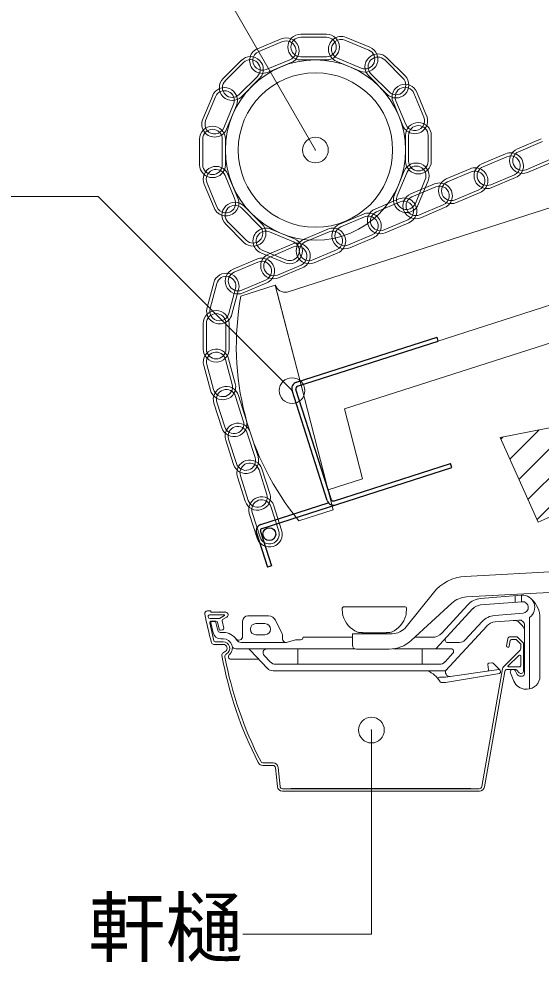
# Model space of a CAD drawing. Units: millimetres on the paper, with parts at other scales. Extents: x -210 to 210, y -148 to 150.
# Drawn here: x 56.72 to 77.01, y -28.47 to 8.17 of the extents above; entities that cross this region are included whole.
import ezdxf
from ezdxf.enums import TextEntityAlignment as Align

# ---------------------------------------------------------------- set-up
doc = ezdxf.new("R2010")
doc.units = ezdxf.units.MM
doc.header["$PDMODE"] = 32
doc.header["$PDSIZE"] = 1
for name, color, linetype, lineweight in [('0-0', 7, 'Continuous', 18), ('0-2', 5, 'Continuous', 9), ('0-4', 5, 'Continuous', 9), ('0-7', 5, 'Continuous', 9), ('0-8', 5, 'Continuous', 9), ('0-9', 2, 'Continuous', 25)]:
    doc.layers.add(name, color=color, linetype=linetype, lineweight=lineweight)
doc.styles.add('ＭＳ ゴシック', font='')
doc.styles.get('ＭＳ ゴシック').set_extended_font_data('MS Gothic')

msp = doc.modelspace()

# ---------------------------------------------------------------- linework, layer by layer
at = {"layer": '0-0'}
for p, q in [((74.065, -13.483), (80.582, -13.142)), ((74.116, -14.282), (81.396, -13.9)), ((71.764, -15.446), (72.827, -14.118)), ((74.658, -14.343), (76.251, -14.217)), ((76.002, -14.236), (76.002, -14.487)), ((76.251, -14.217), (76.251, -14.468)), ((71.957, -15.979), (73.542, -14.523)), ((73.147, -15.688), (74.165, -14.582)), ((74.658, -14.593), (76.271, -14.466)), ((64.043, -14.826), (64.182, -14.826)), ((64.126, -14.98), (64.703, -14.98)), ((64.182, -14.875), (64.182, -14.826)), ((64.182, -14.875), (64.527, -14.875)), ((64.51, -15.113), (64.708, -14.999)), ((64.537, -14.855), (64.527, -14.875)), ((64.537, -14.855), (64.547, -14.875)), ((64.547, -14.875), (64.627, -14.875)), ((64.637, -14.855), (64.627, -14.875)), ((64.637, -14.855), (64.647, -14.875)), ((64.647, -14.875), (64.727, -14.875)), ((64.737, -14.855), (64.727, -14.875)), ((64.737, -14.855), (64.747, -14.875)), ((65.611, -15.019), (66.422, -15.019)), ((69.286, -14.721), (69.297, -14.937)), ((69.336, -14.669), (71.731, -14.669)), ((71.769, -14.937), (71.78, -14.721)), ((72.924, -16.299), (74.362, -14.737)), ((75.206, -15.002), (76.307, -14.915)), ((64.078, -15.041), (64.087, -15.081)), ((64.134, -15.286), (64.295, -15.981)), ((64.136, -15.12), (64.485, -15.12)), ((64.268, -15.678), (64.178, -15.292)), ((64.183, -15.225), (64.387, -15.225)), ((64.227, -15.231), (64.324, -15.231)), ((64.373, -15.269), (64.446, -15.583)), ((64.436, -15.264), (64.499, -15.538)), ((64.614, -15.216), (64.679, -15.496)), ((64.637, -15.161), (64.801, -15.066)), ((65.414, -15.219), (65.414, -15.809)), ((66.281, -15.319), (65.929, -15.319)), ((66.692, -15.189), (66.934, -15.687)), ((74.059, -15.953), (74.714, -15.241)), ((75.226, -15.251), (76.148, -15.178)), ((76.164, -15.282), (76.276, -15.395)), ((76.364, -15.377), (76.364, -17.263)), ((76.564, -15.078), (76.564, -17.853)), ((76.964, -15.104), (76.964, -17.363)), ((64.664, -15.661), (64.543, -15.661)), ((64.559, -15.575), (64.641, -15.556)), ((66.281, -15.749), (65.94, -15.749)), ((69.682, -15.709), (71.217, -15.709)), ((69.682, -15.709), (69.682, -16.159)), ((69.99, -15.669), (70.074, -15.669)), ((70.073, -15.674), (70.993, -15.674)), ((70.133, -15.709), (70.073, -15.674)), ((70.993, -15.674), (70.933, -15.709)), ((70.993, -15.669), (71.08, -15.669)), ((73.296, -17.149), (74.898, -15.411)), ((64.343, -16.02), (64.658, -16.02)), ((64.56, -15.911), (64.664, -15.911)), ((67.114, -16.049), (65.35, -16.049)), ((66.964, -15.899), (66.964, -15.818)), ((67.158, -16.043), (67.464, -15.949)), ((67.664, -15.949), (67.464, -15.949)), ((69.682, -15.849), (67.764, -15.849)), ((72.779, -15.849), (72.098, -15.849)), ((73.382, -16.049), (73.838, -16.049)), ((75.669, -16.176), (75.717, -15.908)), ((75.773, -16.194), (75.812, -15.972)), ((75.815, -15.825), (76.039, -15.825)), ((75.861, -15.93), (76.017, -15.93)), ((76.053, -15.945), (76.212, -16.104)), ((76.112, -15.855), (76.301, -16.045)), ((76.332, -16.118), (76.332, -17.154)), ((64.296, -16.125), (64.36, -16.125)), ((64.36, -16.125), (64.37, -16.145)), ((64.38, -16.125), (64.37, -16.145)), ((64.38, -16.125), (64.46, -16.125)), ((64.46, -16.125), (64.47, -16.145)), ((64.48, -16.125), (64.47, -16.145)), ((64.48, -16.125), (64.56, -16.125)), ((64.56, -16.125), (64.57, -16.145)), ((64.58, -16.125), (64.57, -16.145)), ((64.58, -16.125), (64.658, -16.125)), ((64.655, -16.45), (64.733, -16.405)), ((65.151, -16.299), (69.78, -16.299)), ((65.708, -16.346), (66.375, -17.055)), ((67.564, -16.299), (67.564, -16.899)), ((69.832, -16.309), (71.111, -16.309)), ((71.264, -16.299), (73.511, -16.299)), ((72.389, -16.299), (72.389, -16.899)), ((73.276, -16.803), (73.585, -16.467)), ((75.552, -16.995), (76.168, -16.38)), ((75.71, -16.234), (75.715, -16.235)), ((76.227, -16.139), (76.227, -16.238)), ((64.772, -16.504), (64.786, -16.496)), ((64.96, -16.699), (66.04, -16.699)), ((66.245, -16.552), (66.483, -16.805)), ((75.1, -16.837), (74.976, -16.855)), ((75.142, -16.851), (75.409, -17.116)), ((75.723, -16.973), (76.141, -16.555)), ((76.227, -16.59), (76.227, -16.943)), ((66.594, -17.149), (73.296, -17.149)), ((66.702, -16.899), (73.055, -16.899)), ((75.366, -17.102), (73.295, -17.399)), ((74.705, -21.648), (75.511, -17.075)), ((74.809, -21.661), (75.599, -17.178)), ((74.962, -17.11), (74.934, -16.912)), ((75.431, -17.194), (75.42, -17.127)), ((75.698, -17.095), (75.99, -17.095)), ((75.73, -16.99), (76.179, -16.99)), ((76, -17.145), (76.084, -17.289)), ((76.061, -17.125), (76.161, -17.225)), ((73.06, -17.399), (73.296, -17.399)), ((73.296, -17.599), (75.39, -17.251)), ((75.952, -17.552), (75.821, -17.233)), ((76.214, -17.363), (76.264, -17.363)), ((73.126, -17.599), (73.296, -17.599)), ((76.415, -17.863), (76.464, -17.863)), ((66.201, -20.826), (66.589, -20.826)), ((66.204, -20.721), (66.594, -20.721)), ((66.689, -20.916), (66.762, -21.646)), ((66.793, -20.901), (66.867, -21.64)), ((66.961, -21.826), (74.612, -21.826)), ((66.966, -21.73), (74.606, -21.73)), ((67.18, -21.826), (74.38, -21.826)), ((67.28, -21.726), (74.28, -21.726))]:
    msp.add_line(p, q, dxfattribs=at)
for centre, radius, start, end in [((74.154, -15.181), 1.7, 93, 141.3119), ((74.164, -15.201), 0.92, 93, 132.5746), ((76.289, -14.69), 0.475, 305.3802, 94.514), ((74.717, -15.09), 0.75, 94.5139, 137.3532), ((74.693, -15.042), 0.45, 94.514, 137.3532), ((76.289, -14.69), 0.225, 274.5141, 94.514), ((75.964, -15.104), 1, 0, 47.657), ((64.043, -14.926), 0.1, 90, 190.818), ((78.678, -12.129), 15, 190.8181, 195.1584), ((64.126, -15.03), 0.05, 90, 193), ((64.703, -14.99), 0.01, 300, 90), ((64.75, -14.978), 0.102, 300, 91.4739), ((65.614, -15.219), 0.2, 90, 180), ((66.422, -15.319), 0.3, 25.8273, 90), ((69.336, -14.719), 0.05, 90, 183), ((69.597, -14.921), 0.3, 183.0005, 196.1521), ((70.269, -14.727), 1, 196.1516, 246.4802), ((70.797, -14.727), 1, 293.5197, 343.8484), ((71.731, -14.719), 0.05, 357, 89.9998), ((71.47, -14.921), 0.3, 343.8479, 356.9994), ((75.265, -15.749), 0.75, 94.514, 137.3533), ((64.136, -15.07), 0.05, 193, 270), ((64.183, -15.275), 0.05, 90, 193), ((64.227, -15.281), 0.05, 90, 193.0919), ((64.324, -15.281), 0.05, 13.0919, 90), ((64.387, -15.275), 0.05, 13, 90), ((64.485, -15.07), 0.05, 270, 300), ((64.662, -15.204), 0.05, 120, 193), ((65.929, -15.534), 0.215, 90, 270), ((66.281, -15.534), 0.215, 270, 90), ((75.265, -15.749), 0.5, 94.514, 137.3533), ((75.952, -15.494), 0.3, 45, 94.514), ((76.164, -15.377), 0.2, 0, 94.514), ((64.56, -15.611), 0.3, 193.0919, 270), ((64.543, -15.561), 0.1, 193.0919, 270), ((64.548, -15.527), 0.05, 193, 283.0001), ((64.63, -15.508), 0.05, 283.0001, 13), ((64.664, -16.261), 0.6, 30.9372, 90), ((66.664, -15.818), 0.3, 0, 25.8273), ((69.99, -15.369), 0.3, 246.4801, 269.9998), ((71.077, -15.369), 0.3, 270.0001, 293.5199), ((71.217, -15.009), 0.7, 270, 321.3119), ((72.779, -15.349), 0.5, 270, 317.3533), ((76.064, -15.607), 0.3, 0, 45), ((64.296, -16.025), 0.1, 195.1584, 270), ((64.343, -15.97), 0.05, 193, 270), ((64.658, -16.275), 0.255, 300, 90), ((64.664, -16.261), 0.35, 311.1741, 90), ((65.264, -15.811), 0.15, 216.8699, 0), ((65.264, -15.809), 0.15, 217.6031, 0), ((65.35, -15.849), 0.2, 210.9373, 270), ((67.114, -15.899), 0.15, 180, 286.974), ((67.664, -15.849), 0.1, 270, 0), ((71.111, -15.059), 1.25, 270, 312.5746), ((73.382, -15.949), 0.1, 137.353, 270.0004), ((73.838, -15.749), 0.3, 270.0003, 317.3535), ((75.815, -15.925), 0.1, 90, 170), ((75.861, -15.98), 0.05, 90, 170), ((76.017, -15.98), 0.05, 45, 90), ((76.039, -15.928), 0.102, 45, 90), ((76.177, -16.139), 0.05, 0, 45), ((76.229, -16.118), 0.102, 0, 45), ((64.705, -16.537), 0.1, 120, 190.3943), ((64.658, -16.275), 0.15, 300, 90), ((65.151, -16.149), 0.15, 192.8594, 270), ((65.599, -16.449), 0.15, 43.2643, 90), ((66.354, -16.449), 0.15, 90, 223.2643), ((69.832, -16.159), 0.15, 180, 270), ((73.511, -16.399), 0.1, 317.3533, 90), ((75.719, -16.185), 0.05, 170, 260), ((75.724, -16.186), 0.05, 260, 350.0001), ((76.027, -16.238), 0.2, 315, 0), ((79.412, -13.839), 15.053, 190.3943, 207.1902), ((64.822, -16.59), 0.1, 120, 190.6798), ((79.412, -13.839), 14.947, 190.6798, 207.1784), ((64.96, -16.599), 0.1, 131.1741, 270), ((66.702, -16.599), 0.3, 223.2643, 270), ((73.055, -16.599), 0.3, 270.0003, 317.3535), ((75.107, -16.887), 0.05, 45.1817, 98.1641), ((76.177, -16.59), 0.05, 0, 135), ((66.594, -16.849), 0.3, 223.2643, 270), ((72.216, -18.074), 1, 29.9994, 67.6668), ((73.458, -17.212), 0.162, 137.3533, 278.1642), ((74.912, -17.117), 0.05, 278.1642, 8.1641), ((74.983, -16.904), 0.05, 98.1641, 188.1641), ((75.373, -17.152), 0.05, 10.3887, 98.1641), ((75.382, -17.202), 0.05, 279.4373, 9.4958), ((75.659, -17.101), 0.15, 135, 170), ((75.698, -17.195), 0.1, 90, 170), ((75.73, -16.98), 0.01, 135, 270), ((75.914, -17.195), 0.1, 30.3414, 202.2522), ((75.99, -17.195), 0.1, 45, 90), ((76.232, -17.154), 0.1, 225, 0), ((76.179, -16.943), 0.0475, 270.0001, 0), ((73.06, -17.449), 0.05, 90, 216.529), ((73.126, -17.549), 0.05, 209.9994, 270), ((76.415, -17.363), 0.5, 202.2523, 270), ((76.214, -17.213), 0.15, 210.3413, 270), ((76.264, -17.263), 0.1, 270, 0), ((76.464, -17.363), 0.5, 270, 0), ((66.201, -20.626), 0.2, 207.1902, 270), ((66.204, -20.621), 0.1, 207.1784, 270), ((66.589, -20.926), 0.1, 5.7108, 90), ((66.594, -20.921), 0.2, 5.7108, 90), ((66.961, -21.626), 0.2, 185.7108, 270), ((66.966, -21.63), 0.1, 185.7108, 270), ((74.606, -21.63), 0.1, 270, 350), ((74.612, -21.626), 0.2, 270, 350)]:
    msp.add_arc(centre, radius, start, end, dxfattribs=at)
at = {"layer": '0-2'}
for p, q in [((76.897, -11.376), (170.122, 30.575)), ((89.851, 4.838), (67.146, -2.442)), ((96.753, 3.271), (67.684, -6.05)), ((97.331, 1.986), (69.37, -6.98)), ((65.347, -2.599), (66.682, -2.171)), ((67.684, -6.05), (66.682, -2.171)), ((67.684, -6.05), (66.756, -2.455)), ((67.684, -6.05), (68.937, -10.899)), ((67.684, -6.05), (68.937, -10.899)), ((67.684, -6.05), (68.937, -10.899)), ((69.37, -6.98), (70.072, -9.695)), ((76.5, -10.494), (79.75, -7.244)), ((76.851, -11.274), (81.157, -6.968)), ((76.149, -9.714), (78.343, -7.52)), ((75.798, -8.934), (76.936, -7.796)), ((75.42, -8.093), (76.897, -11.376)), ((75.447, -8.153), (75.528, -8.072)), ((68.736, -10.123), (70.072, -9.695)), ((67.602, -11.327), (68.937, -10.899))]:
    msp.add_line(p, q, dxfattribs=at)
msp.add_lwpolyline([(75.42, -8.093), (84.489, -6.315), (85.104, -7.683)], dxfattribs=at)
for centre, radius, start, end in [((67.069, -2.041), 0.408, 198.4799, 280.8086), ((75.824, -4.548), 10.657, 169.4629, 219.5054)]:
    msp.add_arc(centre, radius, start, end, dxfattribs=at)
at = {"layer": '0-4'}
msp.add_line((68.242, 3.076), (61.784, 14.262), dxfattribs=at)
for points in [[(67.332, -6.268), (59.797, 1.267), (54.797, 1.267)], [(70.418, -19.452), (70.418, -27.386), (65.418, -27.386)]]:
    msp.add_lwpolyline(points, dxfattribs=at)
for p in [(68.242, 3.076), (67.332, -6.268), (70.418, -19.452)]:
    msp.add_point(p, dxfattribs=at)
at = {"layer": '0-7'}
for p, q in [((76.09, 3.124), (77.011, 3.513)), ((76.137, 3.013), (77.058, 3.403)), ((74.709, 2.539), (75.63, 2.929)), ((74.755, 2.429), (75.676, 2.818)), ((76.433, 2.313), (77.354, 2.703)), ((77.401, 2.592), (76.48, 2.203)), ((73.327, 1.955), (74.248, 2.344)), ((73.374, 1.844), (74.295, 2.234)), ((75.052, 1.729), (75.973, 2.118)), ((76.019, 2.008), (75.098, 1.618)), ((71.946, 1.37), (72.867, 1.76)), ((71.993, 1.26), (72.914, 1.649)), ((73.67, 1.144), (74.591, 1.534)), ((70.564, 0.786), (71.485, 1.175)), ((74.638, 1.423), (73.717, 1.034)), ((70.611, 0.675), (71.532, 1.065)), ((72.289, 0.56), (73.21, 0.949)), ((73.256, 0.839), (72.335, 0.449)), ((69.183, 0.201), (70.104, 0.591)), ((69.23, 0.091), (70.151, 0.48)), ((67.802, -0.383), (68.722, 0.006)), ((70.907, -0.025), (71.828, 0.365)), ((71.875, 0.254), (70.954, -0.135)), ((67.848, -0.494), (68.769, -0.104)), ((69.526, -0.609), (70.447, -0.22)), ((70.494, -0.33), (69.573, -0.72)), ((66.42, -0.968), (67.341, -0.578)), ((66.467, -1.078), (67.388, -0.689)), ((68.144, -1.194), (69.065, -0.804)), ((69.112, -0.915), (68.191, -1.304)), ((65.039, -1.552), (65.96, -1.163)), ((65.085, -1.663), (66.006, -1.273)), ((66.763, -1.778), (67.684, -1.389)), ((67.731, -1.499), (66.81, -1.889)), ((64.031, -3.044), (64.29, -2.078)), ((64.147, -3.075), (64.406, -2.109)), ((65.382, -2.363), (66.303, -1.973)), ((66.349, -2.084), (65.428, -2.473)), ((64.881, -3.272), (65.14, -2.306)), ((65.256, -2.337), (64.997, -3.303)), ((63.885, -4.657), (63.885, -3.657)), ((64.005, -4.657), (64.005, -3.657)), ((64.765, -4.657), (64.765, -3.657)), ((64.885, -3.657), (64.885, -4.657)), ((65.011, -6.024), (64.752, -5.058)), ((64.868, -5.027), (65.127, -5.993)), ((64.161, -6.252), (63.902, -5.286)), ((64.277, -6.221), (64.018, -5.255)), ((65.44, -7.442), (65.135, -6.49)), ((65.249, -6.453), (65.555, -7.405)), ((64.602, -7.71), (64.297, -6.758)), ((64.717, -7.674), (64.411, -6.722)), ((65.898, -8.87), (65.593, -7.918)), ((65.707, -7.881), (66.013, -8.833)), ((65.06, -9.139), (64.755, -8.187)), ((65.175, -9.102), (64.869, -8.15)), ((66.356, -10.298), (66.051, -9.346)), ((66.165, -9.31), (66.471, -10.262)), ((65.518, -10.567), (65.213, -9.615)), ((65.633, -10.531), (65.327, -9.578)), ((66.814, -11.727), (66.509, -10.775)), ((66.623, -10.738), (66.929, -11.69)), ((65.976, -11.996), (65.671, -11.043)), ((66.091, -11.959), (65.785, -11.007))]:
    msp.add_line(p, q, dxfattribs=at)
for centre, radius, start, end in [((75.824, 2.468), 0.5, 292.9344, 112.9344), ((76.285, 2.663), 0.5, 112.9344, 292.9344), ((76.285, 2.663), 0.38, 112.9344, 292.9344), ((75.824, 2.468), 0.38, 292.9344, 112.9344), ((74.443, 1.884), 0.5, 292.9344, 112.9344), ((74.443, 1.884), 0.38, 292.9344, 112.9344), ((74.904, 2.079), 0.5, 112.9344, 292.9344), ((74.904, 2.079), 0.38, 112.9344, 292.9344), ((73.522, 1.494), 0.5, 112.9344, 292.9344), ((73.522, 1.494), 0.38, 112.9344, 292.9344), ((73.062, 1.299), 0.5, 292.9344, 112.9344), ((73.062, 1.299), 0.38, 292.9344, 112.9344), ((71.68, 0.715), 0.5, 292.9344, 112.9344), ((72.141, 0.91), 0.5, 112.9344, 292.9344), ((72.141, 0.91), 0.38, 112.9344, 292.9344), ((70.759, 0.325), 0.5, 112.9344, 292.9344), ((71.68, 0.715), 0.38, 292.9344, 112.9344), ((70.299, 0.13), 0.5, 292.9344, 112.9344), ((70.299, 0.13), 0.38, 292.9344, 112.9344), ((70.759, 0.325), 0.38, 112.9344, 292.9344), ((68.917, -0.454), 0.5, 292.9344, 112.9344), ((69.378, -0.259), 0.5, 112.9344, 292.9344), ((69.378, -0.259), 0.38, 112.9344, 292.9344), ((68.917, -0.454), 0.38, 292.9344, 112.9344), ((67.536, -1.039), 0.5, 292.9344, 112.9344), ((67.536, -1.039), 0.38, 292.9344, 112.9344), ((67.996, -0.844), 0.5, 112.9344, 292.9344), ((67.996, -0.844), 0.38, 112.9344, 292.9344), ((66.615, -1.428), 0.5, 112.9344, 292.9344), ((66.615, -1.428), 0.38, 112.9344, 292.9344), ((66.154, -1.623), 0.5, 292.9344, 112.9344), ((66.154, -1.623), 0.38, 292.9344, 112.9344), ((64.773, -2.208), 0.5, 345, 165), ((64.773, -2.208), 0.38, 345, 165), ((65.234, -2.013), 0.5, 112.9344, 292.9344), ((65.234, -2.013), 0.38, 112.9344, 292.9344), ((64.385, -3.657), 0.5, 360, 180), ((64.385, -3.657), 0.38, 360, 180), ((64.514, -3.174), 0.5, 165, 345), ((64.514, -3.174), 0.38, 165, 345), ((64.385, -5.157), 0.5, 15, 195), ((64.385, -4.657), 0.5, 180, 360), ((64.385, -4.657), 0.38, 180, 360), ((64.385, -5.157), 0.38, 15, 195), ((64.644, -6.123), 0.5, 195, 15), ((64.773, -6.606), 0.5, 17.779, 197.779), ((64.644, -6.123), 0.38, 195, 15), ((64.773, -6.606), 0.38, 17.779, 197.779), ((65.078, -7.558), 0.5, 197.779, 17.779), ((65.078, -7.558), 0.38, 197.779, 17.779), ((65.231, -8.034), 0.5, 17.779, 197.779), ((65.231, -8.034), 0.38, 17.779, 197.779), ((65.536, -8.986), 0.5, 197.779, 17.779), ((65.536, -8.986), 0.38, 197.779, 17.779), ((65.689, -9.462), 0.5, 17.779, 197.779), ((65.689, -9.462), 0.38, 17.779, 197.779), ((65.994, -10.415), 0.5, 197.779, 17.779), ((65.994, -10.415), 0.38, 197.779, 17.779), ((66.147, -10.891), 0.5, 17.779, 197.779), ((66.147, -10.891), 0.38, 17.779, 197.779), ((66.452, -11.843), 0.5, 197.779, 17.779), ((66.452, -11.843), 0.38, 197.779, 17.779)]:
    msp.add_arc(centre, radius, start, end, dxfattribs=at)
at = {"layer": '0-8'}
for p, q in [((65.992, 7.014), (66.916, 7.397)), ((67.671, 7.576), (68.671, 7.576)), ((67.671, 7.456), (68.671, 7.456)), ((69.39, 7.341), (70.314, 6.958)), ((69.436, 7.452), (70.36, 7.069)), ((66.038, 6.904), (66.962, 7.286)), ((67.671, 6.696), (68.671, 6.696)), ((69.099, 6.639), (70.023, 6.256)), ((71.02, 6.662), (71.727, 5.955)), ((64.656, 5.854), (65.363, 6.561)), ((64.741, 5.769), (65.448, 6.476)), ((66.329, 6.201), (67.253, 6.584)), ((67.299, 6.473), (66.375, 6.091)), ((68.671, 6.576), (67.671, 6.576)), ((69.977, 6.145), (69.053, 6.528)), ((70.935, 6.577), (71.642, 5.87)), ((65.278, 5.231), (65.985, 5.938)), ((71.02, 5.248), (70.313, 5.955)), ((70.398, 6.039), (71.105, 5.332)), ((66.07, 5.854), (65.363, 5.147)), ((63.866, 4.27), (64.249, 5.194)), ((63.977, 4.224), (64.359, 5.148)), ((72.07, 5.28), (72.453, 4.356)), ((72.181, 5.326), (72.563, 4.402)), ((64.679, 3.933), (65.062, 4.857)), ((65.172, 4.811), (64.79, 3.887)), ((71.64, 4.019), (71.257, 4.943)), ((71.368, 4.989), (71.75, 4.065)), ((63.742, 2.504), (63.742, 3.504)), ((63.862, 2.504), (63.862, 3.504)), ((64.622, 2.504), (64.622, 3.504)), ((64.742, 3.504), (64.742, 2.504)), ((71.742, 2.647), (71.742, 3.647)), ((71.862, 3.647), (71.862, 2.647)), ((72.622, 3.647), (72.622, 2.647)), ((72.742, 3.647), (72.742, 2.647)), ((71.312, 1.34), (71.694, 2.264)), ((71.805, 2.218), (71.422, 1.294)), ((65.116, 1.162), (64.734, 2.086)), ((64.844, 2.132), (65.227, 1.208)), ((72.507, 1.927), (72.125, 1.004)), ((72.618, 1.882), (72.235, 0.958)), ((64.303, 0.826), (63.921, 1.75)), ((64.414, 0.872), (64.031, 1.795)), ((66.086, 0.112), (65.379, 0.819)), ((65.464, 0.904), (66.171, 0.197)), ((65.464, -0.51), (64.757, 0.197)), ((65.549, -0.425), (64.842, 0.282)), ((66.507, 0.006), (67.431, -0.377)), ((67.385, -0.487), (66.461, -0.105)), ((67.048, -1.3), (66.124, -0.918)), ((67.094, -1.19), (66.17, -0.807))]:
    msp.add_line(p, q, dxfattribs=at)
for radius in [3.5, 3]:
    msp.add_circle((68.242, 3.076), radius, dxfattribs=at)
for centre, radius, start, end in [((67.107, 6.935), 0.5, 292.5, 112.5), ((67.671, 7.076), 0.5, 90, 270), ((67.671, 7.076), 0.38, 90, 270), ((68.671, 7.076), 0.5, 270, 90), ((68.671, 7.076), 0.38, 270, 90), ((69.245, 6.99), 0.5, 67.5, 247.5), ((69.245, 6.99), 0.38, 67.5, 247.5), ((66.183, 6.553), 0.5, 112.5, 292.5), ((67.107, 6.935), 0.38, 292.5, 112.5), ((70.169, 6.607), 0.5, 247.5, 67.5), ((65.717, 6.207), 0.5, 315, 135), ((66.183, 6.553), 0.38, 112.5, 292.5), ((70.169, 6.607), 0.38, 247.5, 67.5), ((70.666, 6.308), 0.5, 45, 225), ((70.666, 6.308), 0.38, 45, 225), ((65.717, 6.207), 0.38, 315, 135), ((71.373, 5.601), 0.5, 225, 45), ((71.373, 5.601), 0.38, 225, 45), ((64.71, 5.002), 0.5, 337.5, 157.5), ((65.01, 5.5), 0.5, 135, 315), ((65.01, 5.5), 0.38, 135, 315), ((71.719, 5.134), 0.5, 22.5, 202.5), ((71.719, 5.134), 0.38, 22.5, 202.5), ((64.71, 5.002), 0.38, 337.5, 157.5), ((72.102, 4.21), 0.5, 202.5, 22.5), ((64.328, 4.079), 0.5, 157.5, 337.5), ((64.328, 4.079), 0.38, 157.5, 337.5), ((72.242, 3.647), 0.5, 360, 180), ((72.102, 4.21), 0.38, 202.5, 22.5), ((64.242, 3.504), 0.5, 360, 180), ((64.242, 3.504), 0.38, 360, 180), ((72.242, 3.647), 0.38, 360, 180), ((72.156, 2.073), 0.5, 337.5, 157.5), ((72.242, 2.647), 0.5, 180, 360), ((72.242, 2.647), 0.38, 180, 360), ((64.242, 2.504), 0.5, 180, 360), ((64.242, 2.504), 0.38, 180, 360), ((64.382, 1.941), 0.5, 22.5, 202.5), ((64.382, 1.941), 0.38, 22.5, 202.5), ((72.156, 2.073), 0.38, 337.5, 157.5), ((64.765, 1.017), 0.5, 202.5, 22.5), ((64.765, 1.017), 0.38, 202.5, 22.5), ((71.774, 1.149), 0.5, 157.5, 337.5), ((71.774, 1.149), 0.38, 157.5, 337.5), ((65.111, 0.55), 0.5, 45, 225), ((65.111, 0.55), 0.38, 45, 225), ((65.818, -0.157), 0.5, 225, 45), ((65.818, -0.157), 0.38, 225, 45), ((66.315, -0.456), 0.5, 67.5, 247.5), ((66.315, -0.456), 0.38, 67.5, 247.5), ((67.239, -0.838), 0.5, 247.5, 67.5), ((67.239, -0.838), 0.38, 247.5, 67.5)]:
    msp.add_arc(centre, radius, start, end, dxfattribs=at)
at = {"layer": '0-9'}
for p, q in [((67.5, -5.941), (72.966, -4.188)), ((67.549, -6.093), (73.015, -4.341)), ((73.015, -4.341), (72.966, -4.188)), ((68.853, -10.485), (67.485, -6.219)), ((68.7, -10.534), (67.332, -6.268)), ((68.978, -10.55), (73.492, -9.103)), ((73.541, -9.255), (73.492, -9.103)), ((66.17, -11.618), (73.541, -9.255)), ((66.122, -11.466), (68.731, -10.629)), ((65.953, -11.793), (66.381, -13.126)), ((66.106, -11.744), (66.533, -13.077)), ((66.533, -13.077), (66.381, -13.126))]:
    msp.add_line(p, q, dxfattribs=at)
msp.add_circle((66.452, -11.843), 0.25, dxfattribs=at)
for centre, radius, start, end in [((67.58, -6.189), 0.26, 107.779, 197.779), ((67.58, -6.189), 0.1, 107.779, 197.779), ((68.948, -10.455), 0.26, 197.779, 287.779), ((68.948, -10.455), 0.1, 197.779, 287.779), ((66.201, -11.714), 0.26, 107.779, 197.779), ((66.201, -11.714), 0.1, 107.779, 197.779)]:
    msp.add_arc(centre, radius, start, end, dxfattribs=at)

# ---------------------------------------------------------------- texts
at = {"layer": '0-4', "color": 7, "style": 'ＭＳ ゴシック'}
msp.add_text('軒樋', height=2.199, dxfattribs=at).set_placement((59.418, -28.886), align=Align.BOTTOM_LEFT)

doc.saveas('drawing.dxf')
